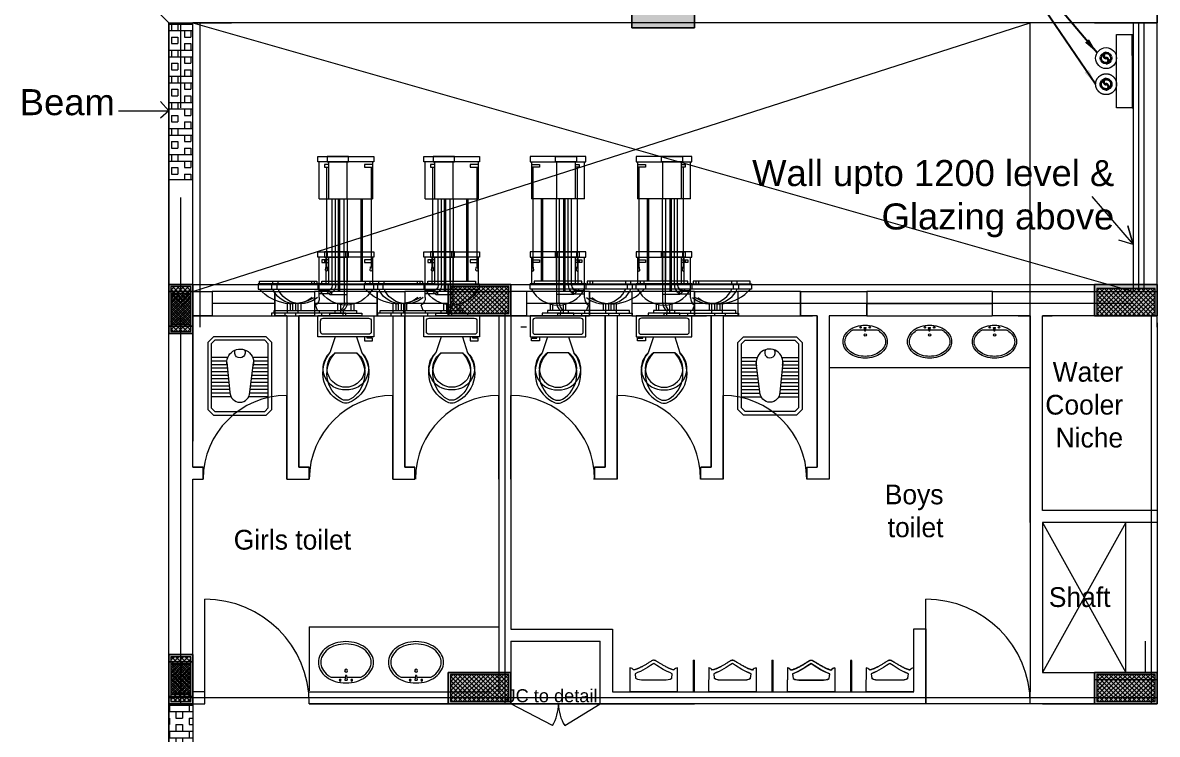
# Model space of a CAD drawing. Header units: millimetres. Extents: x -73373 to 66860, y 1067 to 86496.
# Drawn here: x -66718 to -55860, y 33089 to 39902 of the extents above; entities that cross this region are included whole.
import ezdxf

# ---------------------------------------------------------------- set-up
doc = ezdxf.new("R2010")
doc.units = ezdxf.units.MM
doc.header["$LTSCALE"] = 500
for name, pattern in [('1', [0]), ('ACAD_ISO02W100', [15, 12, -3]), ('HIDDEN', [9.525, 6.35, -3.175])]:
    doc.linetypes.add(name, pattern=pattern)
doc.layers.get('0').update_dxf_attribs({"lineweight": 18})
for name, color, linetype, lineweight, true_color in [('122.VL-AC-SPRT', 7, 'Continuous', 20, 0x994c4c), ('130.VL-AC-CHW_S_S', 3, 'Continuous', 35, 0x00ff00), ('131.VL-AC-CHW-S_R', 7, 'HIDDEN', 35, 0x3f7f5f), ('132.VL-AC-CHW-S_TXT', 7, 'Continuous', 20, 0x007f3f), ('COLUMN', 7, 'Continuous', 13, 0x848484), ('FR', 7, '1', 13, 0x848484), ('STEPS', 7, 'Continuous', 13, 0x848484), ('STRUCTURES', 7, 'Continuous', 13, 0x848484), ('toi.fur', 7, 'Continuous', 13, 0x848484), ('wall', 7, 'Continuous', 13, 0x848484), ('window', 7, 'Continuous', 13, 0x848484), ('window 2', 7, '1', 13, 0x848484)]:
    doc.layers.add(name, color=color, linetype=linetype, lineweight=lineweight, true_color=true_color)
doc.styles.add('QCADDimTextStyle', font='txt')
doc.styles.add('textstyle178', font='')
doc.styles.add('textstyle181', font='')
doc.styles.add('textstyle187', font='')
doc.styles.add('textstyle188', font='')
doc.styles.add('textstyle189', font='')
doc.styles.add('textstyle190', font='')
doc.styles.add('textstyle202', font='')
doc.styles.get('textstyle178').set_extended_font_data('Swis721 BT')
doc.styles.get('textstyle181').set_extended_font_data('Swis721 BT')
doc.styles.get('textstyle187').set_extended_font_data('SuperFrench')
doc.styles.get('textstyle188').set_extended_font_data('SuperFrench')
doc.styles.get('textstyle189').set_extended_font_data('SuperFrench')
doc.styles.get('textstyle190').set_extended_font_data('Swis721 BT')
doc.styles.get('textstyle202').set_extended_font_data('SuperFrench')
doc.dimstyles.new('QCADDimStyle', dxfattribs={"dimtxt": 200, "dimasz": 150, "dimexe": 50, "dimexo": 150, "dimgap": 40, "dimtad": 1, "dimtoh": 1, "dimdec": 4, "dimzin": 0, "dimdsep": 46, "dimtxsty": 'QCADDimTextStyle', "dimcen": 0.09, "dimadec": 0, "dimazin": 0, "dimtfac": 1, "dimtdec": 4, "dimtofl": 0, "dimtmove": 0, "dimatfit": 3, "dimfxl": 1, "dimtolj": 1, "dimtzin": 0, "dimarcsym": 0})
pattern_1 = [(135, (-69501.064, 21244.447), (-22.09709, -22.09709), []), (225, (-69501.064, 21244.447), (22.09709, -22.09709), [])]
pattern_2 = [(135, (-448614.476, -1377331.98), (-22.0970869, -22.0970869), []), (225, (-448614.476, -1377331.98), (22.0970869, -22.0970869), [])]
pattern_3 = [(225, (1352433.533, -349742.827), (22.0970869, -22.0970869), []), (315, (1352433.533, -349742.827), (22.0970869, 22.0970869), [])]
pattern_4 = [(225, (1358619.013, -349742.858), (22.0970869, -22.0970869), []), (315, (1358619.013, -349742.858), (22.0970869, 22.0970869), [])]

# ---------------------------------------------------------------- blocks, each defined once
blk = doc.blocks.new('*U182')
for p, q in [((-10, 58), (-10, 44)), ((-10, 57), (-7, 57)), ((-7, 56), (-10, 56)), ((-9.5, 56), (-9.5, 18.41)), ((-7, 57), (-7, 56)), ((-0.5, 44), (-0.5, 58)), ((6.5, 58), (6.5, 44)), ((6.5, 57), (8, 57)), ((8, 56), (6.5, 56)), ((7.25, 56), (7.25, 18.41)), ((8, 57), (8, 56)), ((10, 44), (10, 58)), ((10, 44), (-10, 44)), ((-6.25, 13), (-6.25, 44)), ((-5.75, 13), (-5.75, 44)), ((-0.62, 13), (-0.62, 44)), ((6.5, 44), (-0.5, 44)), ((0.62, 13), (0.62, 44)), ((2.25, 9.45), (2.25, 44)), ((2.75, 9.45), (2.75, 44)), ((3.88, 11.45), (3.88, 44)), ((5.12, 11.45), (5.12, 44)), ((-10, 22), (-10, 12)), ((-10, 22), (-10, 12)), ((-0.5, 5), (-0.5, 22)), ((0.5, 5), (0.5, 22)), ((6.5, 22), (6.5, 12)), ((7.5, 22), (7.5, 12)), ((10, 12), (10, 22)), ((10, 12), (10, 22)), ((-10, 21), (-7, 21)), ((-10, 21), (-7, 21)), ((-7, 20), (-10, 20)), ((-7, 20), (-10, 20)), ((-7, 21), (-7, 20)), ((-7, 21), (-7, 20)), ((6.5, 21), (8, 21)), ((8, 20), (6.5, 20)), ((7.5, 21), (9, 21)), ((9, 20), (7.5, 20)), ((8, 21), (8, 20)), ((9, 21), (9, 20)), ((9, 13), (-9, 13)), ((-9, 13), (-9, 12)), ((9, 13), (-9, 13)), ((-9, 13), (-9, 12)), ((9, 13), (-9, 13)), ((-9, 13), (-9, 12)), ((9, 12), (9, 13)), ((9, 12), (9, 13)), ((9, 12), (9, 13)), ((11, 13), (11, 12)), ((25.5, 13), (11, 13)), ((32.5, 13), (12, 13)), ((12, 13), (12, 12)), ((13, 13), (13, 12)), ((27.5, 13), (13, 13)), ((25.5, 12), (25.5, 13)), ((27.5, 12), (27.5, 13)), ((32.5, 12), (32.5, 13)), ((10.5, 12), (-10.5, 12)), ((-10.5, 10), (-10.5, 12)), ((10.5, 12), (-10.5, 12)), ((-10.5, 10), (-10.5, 12)), ((10.5, 12), (-10.5, 12)), ((-10.5, 10), (-10.5, 12)), ((10.5, 10), (-10.5, 10)), ((10.5, 10), (-10.5, 10)), ((10.5, 10), (-10.5, 10)), ((7, 10), (5, 8)), ((8, 10), (6, 8)), ((6.5, 12), (26, 12)), ((26, 10), (7, 10)), ((7.12, 9.45), (10, 9.45)), ((7.5, 12), (33, 12)), ((33, 10), (8, 10)), ((10, 12), (28, 12)), ((10, 6.91), (10, 12)), ((28, 10), (10, 10)), ((10.5, 12), (10.5, 10)), ((10.5, 12), (10.5, 10)), ((10.5, 12), (10.5, 10)), ((26, 12), (26, 10)), ((28, 12), (28, 10)), ((33, 12), (33, 10)), ((-3, 4.41), (-3, 2)), ((-3, 4.41), (-3, 2)), ((-3, 4.41), (-3, 2)), ((5, 8), (-0.5, 8)), ((6, 8), (0.5, 8)), ((3, 2), (3, 4.41)), ((3, 2), (3, 4.41)), ((3, 2), (3, 4.41)), ((7.12, 8.2), (10, 8.2)), ((17, 4.5), (17, 2)), ((18, 2), (18, 4.54)), ((19, 4.5), (19, 2)), ((20, 2), (20, 4.54)), ((21, 4.5), (21, 2)), ((22, 2), (22, 4.54)), ((4, 2), (-4, 2)), ((-4, 2), (-4, 1)), ((4, 2), (-4, 2)), ((-4, 2), (-4, 1)), ((4, 2), (-4, 2)), ((-4, 2), (-4, 1)), ((-2, 2), (-2, 4.17)), ((-2, 2), (-2, 4.17)), ((-2, 2), (-2, 4.17)), ((1, 2), (1, 1)), ((18, 2), (1, 2)), ((2, 4.17), (2, 2)), ((2, 4.17), (2, 2)), ((2, 4.17), (2, 2)), ((22, 2), (2, 2)), ((2, 2), (2, 1)), ((4, 1), (4, 2)), ((4, 1), (4, 2)), ((4, 1), (4, 2)), ((10, 2), (10, 1)), ((27, 2), (10, 2)), ((10.75, 2), (11.5, 3.91)), ((18, 1), (18, 2)), ((22, 1), (22, 2)), ((27, 1), (27, 2)), ((9.5, -6), (9.5, -2)), ((9.5, -6), (9.5, -2)), ((9.5, -6), (9.5, -2)), ((-10, -8.5), (-8, -8.5)), ((-10, -9.5), (-10, -8.5)), ((-10, -8.5), (-8, -8.5)), ((-10, -9.5), (-10, -8.5)), ((-10, -8.5), (-8, -8.5)), ((-10, -9.5), (-10, -8.5)), ((-8, -8.5), (-8, -8)), ((-8, -8.5), (-8, -8)), ((-8, -8.5), (-8, -8)), ((-7, -8), (-7, -9.5)), ((-7, -8), (-7, -9.5)), ((-7, -8), (-7, -9.5)), ((-4, -8), (-6, -14)), ((-4, -8), (-6, -14)), ((-4, -8), (-6, -14)), ((4, -8), (6, -14)), ((4, -8), (6, -14)), ((4, -8), (6, -14)), ((-7, -9.5), (-10, -9.5)), ((-7, -9.5), (-10, -9.5)), ((-7, -9.5), (-10, -9.5)), ((4, -14), (-4, -14)), ((4, -14), (-4, -14)), ((4, -14), (-4, -14))]:
    blk.add_line(p, q)
for points in [[(10.5, 58), (10.5, 60), (-10.5, 60), (-10.5, 58)], [(-1, 58), (-1, 60), (7, 60), (7, 58)], [(10.5, 22), (10.5, 24), (-10.5, 24), (-10.5, 22)], [(10.5, 22), (10.5, 24), (-10.5, 24), (-10.5, 22)], [(-1, 22), (-1, 24), (7, 24), (7, 22)], [(0, 22), (0, 24), (8, 24), (8, 22)], [(10.5, -8), (10.5, 0), (-10.5, 0), (-10.5, -8)], [(10.5, -8), (10.5, 0), (-10.5, 0), (-10.5, -8)], [(10.5, -8), (10.5, 0), (-10.5, 0), (-10.5, -8)], [(6, 0), (6, 1), (-6, 1), (-6, 0)], [(6, 0), (6, 1), (-6, 1), (-6, 0)], [(6, 0), (6, 1), (-6, 1), (-6, 0)], [(0, 0), (0, 1), (19, 1), (19, 0)], [(1, 0), (1, 1), (23, 1), (23, 0)], [(9, 0), (9, 1), (28, 1), (28, 0)]]:
    blk.add_lwpolyline(points, close=True)
for points in [[(-9.13, 17.21), (-9.25, 18.19, 0.881917), (-9.75, 18.19), (-9.87, 17.21, 1.133893)], [(7.62, 17.21), (7.5, 18.19, 0.881917), (7, 18.19), (6.88, 17.21, 1.133893)]]:
    blk.add_lwpolyline(points, format="xyb", close=True)
for points in [[(-9.5, -2), (-9.5, -6)], [(-9.5, -2), (-9.5, -6)], [(-9.5, -2), (-9.5, -6)], [(8.5, -1), (-8.5, -1)], [(8.5, -1), (-8.5, -1)], [(8.5, -1), (-8.5, -1)], [(-8.5, -7), (8.5, -7)], [(-8.5, -7), (8.5, -7)], [(-8.5, -7), (8.5, -7)]]:
    blk.add_lwpolyline(points)
for centre, radius, start, end in [((0, 15.33), 11.33, 208.0725, 331.9275), ((0, 15.33), 11.33, 208.0725, 331.9275), ((0, 15.33), 11.33, 208.0725, 331.9275), ((7.12, 11.45), 3.25, 180, 270), ((7.12, 11.45), 2, 180, 270), ((17, 13.8), 9.31, 227.7453, 335.9381), ((20.3, 20.7), 16.23, 238.1872, 318.7702), ((19, 13.8), 9.31, 227.7453, 335.9381), ((2.75, 4.75), 3.26, 175.6013, 237.5288), ((3.75, 4.75), 3.26, 175.6013, 237.5288), ((13.25, 6.66), 3.26, 175.6013, 237.5288), ((-8.63, -1.88), 0.884, 81.8699, 188.1301), ((-8.63, -1.88), 0.884, 81.8699, 188.1301), ((-8.63, -1.88), 0.884, 81.8699, 188.1301), ((8.62, -1.88), 0.884, 351.8699, 98.1301), ((8.62, -1.88), 0.884, 351.8699, 98.1301), ((8.62, -1.88), 0.884, 351.8699, 98.1301), ((-8.63, -6.13), 0.884, 171.8699, 278.1301), ((-8.63, -6.13), 0.884, 171.8699, 278.1301), ((-8.63, -6.13), 0.884, 171.8699, 278.1301), ((8.62, -6.13), 0.884, 261.8699, 8.1301), ((8.62, -6.13), 0.884, 261.8699, 8.1301), ((8.62, -6.13), 0.884, 261.8699, 8.1301), ((3.52, -21.58), 12.17, 141.4691, 247.9714), ((-0.48, -19.92), 8.1, 133.0172, 273.38), ((-0.48, -19.92), 8.1, 133.0172, 273.38), ((4.2, -21.82), 11.33, 136.3677, 238.9468), ((0.04, -19.87), 7.13, 124.5054, 269.7), ((0.04, -19.87), 7.13, 124.5054, 269.7), ((-0.04, -19.87), 7.13, 270.3, 55.4946), ((0.48, -19.92), 8.1, 266.62, 46.9828), ((-0.04, -19.87), 7.13, 270.3, 55.4946), ((0.48, -19.92), 8.1, 266.62, 46.9828), ((-3.52, -21.58), 12.17, 292.0284, 38.5307), ((-4.2, -21.82), 11.33, 301.053, 43.6321), ((0, -27.88), 4, 245.7318, 294.2682), ((0, -29), 4, 254.8605, 285.1395)]:
    blk.add_arc(centre, radius, start, end)
blk = doc.blocks.new('wc')
at = {"layer": 'FR', "color": 240, "ltscale": 200, "true_color": 0xff003f}
for p, q in [((5.43, -7.19), (5.43, -1.33)), ((6.7, -6.88), (6.7, -1.33)), ((7.98, -6.93), (7.98, -1.33)), ((9.25, -7.07), (9.25, -1.33)), ((10.53, -7.2), (10.53, -1.33)), ((11.8, -7.33), (11.8, -1.33)), ((13.08, -7.46), (13.08, -1.33)), ((14.35, -7.6), (14.35, -1.33)), ((15.62, -7.73), (15.62, -1.33)), ((16.9, -7.86), (16.9, -1.33)), ((18.17, -7.97), (18.17, -1.33)), ((19.45, -8.34), (19.45, -1.33)), ((5.43, -21.7), (5.43, -16.09)), ((9.25, -21.7), (9.25, -16.16)), ((10.53, -21.7), (10.53, -16)), ((11.8, -21.7), (11.8, -15.84)), ((13.08, -21.7), (13.08, -15.68)), ((14.35, -21.7), (14.35, -15.51)), ((15.62, -21.7), (15.62, -15.35)), ((16.9, -21.7), (16.9, -15.19)), ((18.17, -21.7), (18.17, -15.06)), ((19.45, -21.7), (19.45, -14.69)), ((6.7, -21.7), (6.7, -16.4)), ((7.98, -21.7), (7.98, -16.32))]:
    blk.add_line(p, q, dxfattribs=at)
for points in [[(24, -22.94), (0, -22.94), (-2.02, -20.92), (-2.02, -2.02), (0, 0), (24, 0), (26.02, -2.02), (26.02, -20.92)], [(24.75, -2.55), (24.75, -20.39), (23.47, -21.67), (0.53, -21.67), (-0.75, -20.39), (-0.75, -2.55), (0.53, -1.27), (23.47, -1.27)]]:
    blk.add_lwpolyline(points, close=True, dxfattribs=at)
blk.add_lwpolyline([(7.19, -6.85), (17.86, -7.96, -1), (17.86, -15.07), (7.19, -16.42)], format="xyb", dxfattribs=at)
for centre, radius, start, end in [((7.19, -11.64), 4.78, 78.1543, 284.4473), ((3.64, -11.52), 1.89, 238.2349, 118.081)]:
    blk.add_arc(centre, radius, start, end, dxfattribs=at)
blk = doc.blocks.new('Z$W@#5647')
at = {"color": 8, "linetype": 'Continuous', "true_color": 0x808080}
for p, q in [((168, 229), (102, 191)), ((198, 248), (168, 229)), ((229, 267), (198, 248)), ((259, 248), (229, 267)), ((319, 210), (259, 248)), ((74, 179), (51, 169)), ((51, 169), (55, 125)), ((102, 191), (74, 179)), ((129, 110), (329, 110)), ((356, 191), (319, 210)), ((383, 179), (356, 191)), ((406, 169), (383, 179)), ((402, 125), (406, 169))]:
    blk.add_line(p, q, dxfattribs=at)
for centre, start, end in [((120, 258), 243.9939, 273.459), ((337, 258), 266.541, 296.0061)]:
    blk.add_arc(centre, 148, start, end, dxfattribs=at)
at = {"layer": 'toi.fur', "linetype": 'Continuous'}
for p, q in [((1, 225), (0, 0)), ((77, 218), (73, 217)), ((81, 220), (77, 218)), ((84, 221), (81, 220)), ((88, 223), (84, 221)), ((92, 225), (88, 223)), ((95, 226), (92, 225)), ((99, 228), (95, 226)), ((103, 230), (99, 228)), ((107, 232), (103, 230)), ((111, 234), (107, 232)), ((116, 236), (111, 234)), ((120, 239), (116, 236)), ((125, 241), (120, 239)), ((131, 244), (125, 241)), ((136, 247), (131, 244)), ((142, 251), (136, 247)), ((148, 255), (142, 251)), ((155, 258), (148, 255)), ((161, 263), (155, 258)), ((168, 267), (161, 263)), ((175, 271), (168, 267)), ((181, 275), (175, 271)), ((187, 279), (181, 275)), ((193, 283), (187, 279)), ((199, 286), (193, 283)), ((204, 289), (199, 286)), ((208, 292), (204, 289)), ((213, 294), (208, 292)), ((217, 296), (213, 294)), ((221, 297), (217, 296)), ((225, 298), (221, 297)), ((229, 298), (225, 298)), ((232, 298), (229, 298)), ((236, 297), (232, 298)), ((240, 296), (236, 297)), ((244, 294), (240, 296)), ((247, 293), (244, 294)), ((251, 290), (247, 293)), ((255, 288), (251, 290)), ((259, 286), (255, 288)), ((263, 283), (259, 286)), ((266, 281), (263, 283)), ((270, 278), (266, 281)), ((275, 276), (270, 278)), ((279, 273), (275, 276)), ((284, 270), (279, 273)), ((289, 267), (284, 270)), ((295, 264), (289, 267)), ((301, 260), (295, 264)), ((308, 256), (301, 260)), ((315, 252), (308, 256)), ((322, 248), (315, 252)), ((329, 244), (322, 248)), ((336, 240), (329, 244)), ((343, 236), (336, 240)), ((349, 233), (343, 236)), ((355, 230), (349, 233)), ((360, 228), (355, 230)), ((364, 225), (360, 228)), ((369, 223), (364, 225)), ((373, 221), (369, 223)), ((377, 220), (373, 221)), ((380, 218), (377, 220)), ((384, 217), (380, 218)), ((457, 0), (457, 225)), ((41, 206), (36, 205)), ((46, 207), (41, 206)), ((51, 208), (46, 207)), ((56, 210), (51, 208)), ((61, 212), (56, 210)), ((65, 213), (61, 212)), ((69, 215), (65, 213)), ((73, 217), (69, 215)), ((388, 215), (384, 217)), ((392, 213), (388, 215)), ((397, 212), (392, 213)), ((401, 210), (397, 212)), ((406, 208), (401, 210)), ((411, 206), (406, 208)), ((416, 205), (411, 206)), ((421, 203), (416, 205)), ((0, 0), (457, 0))]:
    blk.add_line(p, q, dxfattribs=at)
for centre, start, end in [((0, 184), 30.0151, 89.251), ((457, 184), 90.749, 149.9849)]:
    blk.add_arc(centre, 41.1, start, end, dxfattribs=at)
blk = doc.blocks.new('B')
at = {"color": 8, "true_color": 0x808080}
for p, q in [((-392926, -965036), (-392791, -965036)), ((-392789, -965053), (-392795, -965008)), ((-392795, -965008), (-392773, -965008)), ((-392780, -965053), (-392773, -965008)), ((-392777, -965036), (-392643, -965036)), ((-392780, -965053), (-392789, -965053))]:
    blk.add_line(p, q, dxfattribs=at)
for points in [[(-392784, -965355, -0.075445), (-392882, -965340, -0.085783), (-392958, -965301, -0.10607), (-393010, -965241, -0.126822), (-393026, -965179, -0.126822), (-393010, -965117, -0.10607), (-392958, -965056, -0.038366), (-392926, -965036, -0.075445)], [(-392643, -965036, -0.038366), (-392611, -965056, -0.10607), (-392558, -965117, -0.126822), (-392542, -965179, -0.126822), (-392558, -965241, -0.10607), (-392611, -965301, -0.085783), (-392687, -965340, -0.075445), (-392784, -965355, -0.075445)]]:
    blk.add_lwpolyline(points, format="xyb", dxfattribs=at)
for centre, radius in [((-392840, -965007), 8.78), ((-392840, -965007), 7.3), ((-392729, -965007), 8.78), ((-392729, -965007), 7.65), ((-392783, -965098), 14.3)]:
    blk.add_circle(centre, radius, dxfattribs=at)
at = {"layer": 'toi.fur'}
blk.add_lwpolyline([(-392784, -965377, -0.075445), (-392888, -965361, -0.085783), (-392971, -965319, -0.10607), (-393030, -965251, -0.126822), (-393048, -965179, -0.126822), (-393030, -965106, -0.10607), (-392971, -965039, -0.085783), (-392888, -964996, -0.075445), (-392784, -964981, -0.075445), (-392680, -964996, -0.085783), (-392598, -965039, -0.10607), (-392539, -965106, -0.126822), (-392520, -965179, -0.126822), (-392539, -965251, -0.10607), (-392598, -965319, -0.085783), (-392680, -965361, -0.075445)], format="xyb", close=True, dxfattribs=at)
blk = doc.blocks.new('A$C58EE1D4D')
at = {"layer": 'wall', "linetype": 'Continuous'}
blk.add_hatch(color=256, dxfattribs=at).paths.add_polyline_path([(0, 350), (600, 350), (600, 0), (0, 0)], flags=0)
at = {"layer": 'COLUMN', "linetype": 'Continuous', "lineweight": 20}
blk.add_lwpolyline([(0, 350), (600, 350), (600, 0), (0, 0), (0, 350)], dxfattribs=at)
for points in [[(0, 350), (0, 0), (600, 0), (600, 350)], [(0, 350), (600, 350), (600, 0), (0, 0)]]:
    blk.add_lwpolyline(points, close=True, dxfattribs=at)

msp = doc.modelspace()

# ---------------------------------------------------------------- hatches: boundary and pattern name
at = {"layer": 'STRUCTURES', "linetype": 'Continuous', "lineweight": 13}
h = msp.add_hatch(dxfattribs=at)
h.set_pattern_fill('ANSI37', color=256, scale=250, angle=90, style=0, pattern_type=0)
h.set_pattern_definition(pattern_2)
h.paths.add_polyline_path([(-65300, 37377), (-65300, 37017), (-65110, 37017), (-65110, 37377)], flags=0)
h = msp.add_hatch(dxfattribs=at)
h.set_pattern_fill('ANSI37', color=256, scale=250, angle=90, style=0, pattern_type=0)
h.set_pattern_definition(pattern_2)
h.paths.add_polyline_path([(-65300, 37377), (-65300, 37017), (-65110, 37017), (-65110, 37377)], flags=0)
for points in [[(-62645, 37397), (-62645, 37097), (-62045, 37097), (-62045, 37397)], [(-56460, 37397), (-56460, 37097), (-55860, 37097), (-55860, 37397)], [(-62645, 33682), (-62645, 33382), (-62045, 33382), (-62045, 33682)], [(-56460, 33682), (-56460, 33382), (-55860, 33382), (-55860, 33682)]]:
    msp.add_hatch(color=256, dxfattribs=at).paths.add_polyline_path(points, flags=0)
h = msp.add_hatch(dxfattribs=at)
h.set_pattern_fill('ANSI37', color=256, scale=250, angle=180, style=0, pattern_type=0)
h.set_pattern_definition([(225, (1352433.878, -346027.77), (22.0970869, -22.0970869), []), (315, (1352433.878, -346027.77), (22.0970869, 22.0970869), [])])
h.paths.add_polyline_path([(-62625, 37377), (-62625, 37117), (-62065, 37117), (-62065, 37377)], flags=0)
h = msp.add_hatch(dxfattribs=at)
h.set_pattern_fill('ANSI37', color=256, scale=250, angle=180, style=0, pattern_type=0)
h.set_pattern_definition([(225, (1352433.878, -346027.71), (22.0970869, -22.0970869), []), (315, (1352433.878, -346027.71), (22.0970869, 22.0970869), [])])
h.paths.add_polyline_path([(-62625, 37377), (-62625, 37117), (-62065, 37117), (-62065, 37377)], flags=0)
h = msp.add_hatch(dxfattribs=at)
h.set_pattern_fill('ANSI37', color=256, scale=250, angle=180, style=0, pattern_type=0)
h.set_pattern_definition([(225, (1358619.013, -346047.827), (22.0970869, -22.0970869), []), (315, (1358619.013, -346047.827), (22.0970869, 22.0970869), [])])
h.paths.add_polyline_path([(-56440, 37357), (-56440, 37097), (-55880, 37097), (-55880, 37357)], flags=0)
h = msp.add_hatch(dxfattribs=at)
h.set_pattern_fill('ANSI37', color=256, scale=250, angle=180, style=0, pattern_type=0)
h.set_pattern_definition([(225, (1358618.878, -346047.77), (22.0970869, -22.0970869), []), (315, (1358618.878, -346047.77), (22.0970869, 22.0970869), [])])
h.paths.add_polyline_path([(-56440, 37357), (-56440, 37097), (-55880, 37097), (-55880, 37357)], flags=0)
h = msp.add_hatch(dxfattribs=at)
h.set_pattern_fill('ANSI37', color=256, scale=250, angle=90, style=0, pattern_type=0)
h.set_pattern_definition([(135, (-448614.476, -1377401.922), (-22.0970869, -22.0970869), []), (225, (-448614.476, -1377401.922), (22.0970869, -22.0970869), [])])
h.paths.add_polyline_path([(-65300, 37307), (-65300, 36947), (-65110, 36947), (-65110, 37307)], flags=0)
h = msp.add_hatch(dxfattribs=at)
h.set_pattern_fill('ANSI37', color=256, scale=250, angle=90, style=0, pattern_type=0)
h.set_pattern_definition(pattern_1)
h.paths.add_polyline_path([(-65299, 33832), (-65300, 33472), (-65109, 33472), (-65109, 33832)], flags=0)
h = msp.add_hatch(dxfattribs=at)
h.set_pattern_fill('ANSI37', color=256, scale=250, angle=90, style=0, pattern_type=0)
h.set_pattern_definition(pattern_1)
h.paths.add_polyline_path([(-65299, 33832), (-65300, 33472), (-65109, 33472), (-65109, 33832)], flags=0)
h = msp.add_hatch(dxfattribs=at)
h.set_pattern_fill('ANSI37', color=256, scale=250, angle=90, style=0, pattern_type=0)
h.set_pattern_definition([(135, (-69501.064, 21174.504), (-22.09709, -22.09709), []), (225, (-69501.064, 21174.504), (22.09709, -22.09709), [])])
h.paths.add_polyline_path([(-65299, 33762), (-65300, 33402), (-65109, 33402), (-65109, 33762)], flags=0)
h = msp.add_hatch(dxfattribs=at)
h.set_pattern_fill('ANSI37', color=256, scale=250, angle=180, style=0, pattern_type=0)
h.set_pattern_definition(pattern_3)
h.paths.add_polyline_path([(-62625, 33662), (-62625, 33402), (-62065, 33402), (-62065, 33662)], flags=0)
h = msp.add_hatch(dxfattribs=at)
h.set_pattern_fill('ANSI37', color=256, scale=250, angle=180, style=0, pattern_type=0)
h.set_pattern_definition(pattern_3)
h.paths.add_polyline_path([(-62625, 33662), (-62625, 33402), (-62065, 33402), (-62065, 33662)], flags=0)
h = msp.add_hatch(dxfattribs=at)
h.set_pattern_fill('ANSI37', color=256, scale=250, angle=180, style=0, pattern_type=0)
h.set_pattern_definition([(225, (1352433.4, -349742.77), (22.0970869, -22.0970869), []), (315, (1352433.4, -349742.77), (22.0970869, 22.0970869), [])])
h.paths.add_polyline_path([(-62625, 33662), (-62625, 33402), (-62065, 33402), (-62065, 33662)], flags=0)
h = msp.add_hatch(dxfattribs=at)
h.set_pattern_fill('ANSI37', color=256, scale=250, angle=180, style=0, pattern_type=0)
h.set_pattern_definition(pattern_4)
h.paths.add_polyline_path([(-56440, 33662), (-56440, 33402), (-55880, 33402), (-55880, 33662)], flags=0)
h = msp.add_hatch(dxfattribs=at)
h.set_pattern_fill('ANSI37', color=256, scale=250, angle=180, style=0, pattern_type=0)
h.set_pattern_definition(pattern_4)
h.paths.add_polyline_path([(-56440, 33662), (-56440, 33402), (-55880, 33402), (-55880, 33662)], flags=0)
h = msp.add_hatch(dxfattribs=at)
h.set_pattern_fill('ANSI37', color=256, scale=250, angle=180, style=0, pattern_type=0)
h.set_pattern_definition([(225, (1358618.878, -349742.8), (22.0970869, -22.0970869), []), (315, (1358618.878, -349742.8), (22.0970869, 22.0970869), [])])
h.paths.add_polyline_path([(-56440, 33662), (-56440, 33402), (-55880, 33402), (-55880, 33662)], flags=0)
at = {"layer": 'wall', "linetype": 'Continuous', "lineweight": 13}
for points in [[(-65321, 36997), (-65321, 37397), (-65091, 37397), (-65091, 36997)], [(-65321, 36997), (-65321, 37397), (-65091, 37397), (-65091, 36997)], [(-65320, 36927), (-65320, 37327), (-65090, 37327), (-65090, 36927)], [(-65321, 33452), (-65321, 33852), (-65090, 33852), (-65090, 33452)], [(-65321, 33452), (-65321, 33852), (-65090, 33852), (-65090, 33452)], [(-65320, 33382), (-65320, 33782), (-65089, 33782), (-65089, 33382)]]:
    msp.add_hatch(color=256, dxfattribs=at).paths.add_polyline_path(points, flags=0)
at = {"layer": 'window', "linetype": 'Continuous', "lineweight": 13}
h = msp.add_hatch(dxfattribs=at)
h.set_pattern_fill('BOX', color=256, scale=250, angle=270, style=0, pattern_type=0)
h.set_pattern_definition([(360, (-708669.92, 600638.86), (1e-13, 250), []), (360, (-708669.92, 600576.36), (1e-13, 250), []), (270, (-708669.92, 600638.86), (250, -5e-14), [-62.5, 62.5]), (270, (-708607.42, 600638.86), (250, -5e-14), [-62.5, 62.5]), (270, (-708544.92, 600638.86), (250, -5e-14), [62.5, -62.5]), (270, (-708482.42, 600638.86), (250, -5e-14), [62.5, -62.5]), (360, (-708669.92, 600513.86), (1e-13, 250), [62.5, -62.5]), (360, (-708669.92, 600451.36), (1e-13, 250), [62.5, -62.5])])
h.paths.add_polyline_path([(-65320, 39902), (-65090, 39902), (-65090, 38402), (-65320, 38402)], flags=0)
h = msp.add_hatch(dxfattribs=at)
h.set_pattern_fill('BOX', color=256, scale=250, angle=270, style=0, pattern_type=0)
h.set_pattern_definition([(360, (-1428751.25, 594118.6), (1e-13, 250), []), (360, (-1428751.25, 594056.1), (1e-13, 250), []), (270, (-1428751.25, 594118.6), (250, -5e-14), [-62.5, 62.5]), (270, (-1428688.75, 594118.6), (250, -5e-14), [-62.5, 62.5]), (270, (-1428626.25, 594118.6), (250, -5e-14), [62.5, -62.5]), (270, (-1428563.75, 594118.6), (250, -5e-14), [62.5, -62.5]), (360, (-1428751.25, 593993.6), (1e-13, 250), [62.5, -62.5]), (360, (-1428751.25, 593931.1), (1e-13, 250), [62.5, -62.5])])
h.paths.add_polyline_path([(-65320, 33382), (-65090, 33382), (-65090, 31882), (-65320, 31882)], flags=0)
h.paths.add_polyline_path([(-65020, 31582), (-58360, 31582), (-58360, 31812), (-65020, 31812)], flags=0)

# ---------------------------------------------------------------- linework, layer by layer
at = {"linetype": 'Continuous', "lineweight": 13}
for p, q in [((-64190, 35532), (-64190, 36332)), ((-63175, 35532), (-63175, 36332)), ((-62160, 35532), (-62160, 36332)), ((-62045, 35532), (-62045, 36332)), ((-61030, 35532), (-61030, 36332)), ((-60015, 35532), (-60015, 36332)), ((-64975, 33382), (-64975, 34382)), ((-58075, 33382), (-58075, 34382))]:
    msp.add_line(p, q, dxfattribs=at)
for centre, radius, start, end in [((-64190, 35532), 800, 90, 180), ((-63175, 35532), 800, 90, 180), ((-62160, 35532), 800, 90, 180), ((-62045, 35532), 800, 0, 90), ((-61030, 35532), 800, 0, 90), ((-60015, 35532), 800, 0, 90), ((-64975, 33382), 1000, 0, 90), ((-58075, 33382), 1000, 0, 90)]:
    msp.add_arc(centre, radius, start, end, dxfattribs=at)
at = {"layer": '122.VL-AC-SPRT'}
for points in [[(-56250, 39788), (-56100, 39788), (-56100, 39088), (-56250, 39088)], [(-56100, 39788), (-56090, 39788), (-56090, 39588), (-56100, 39588)], [(-56100, 39088), (-56090, 39088), (-56090, 39288), (-56100, 39288)]]:
    msp.add_lwpolyline(points, close=True, dxfattribs=at)
at = {"layer": '130.VL-AC-CHW_S_S', "color": 253, "lineweight": 5, "true_color": 0xadadad}
msp.add_circle((-56350, 39563), 100, dxfattribs=at)
at = {"layer": '130.VL-AC-CHW_S_S'}
msp.add_circle((-56350, 39563), 50, dxfattribs=at)
for centre, start, end in [((-56350, 39588), 90, 270), ((-56350, 39538), 270, 90)]:
    msp.add_arc(centre, 25, start, end, dxfattribs=at)
at = {"layer": '131.VL-AC-CHW-S_R', "color": 253, "lineweight": 5, "true_color": 0xadadad}
msp.add_circle((-56350, 39313), 100, dxfattribs=at)
at = {"layer": '131.VL-AC-CHW-S_R'}
msp.add_circle((-56350, 39313), 50, dxfattribs=at)
for centre, start, end in [((-56350, 39338), 90, 270), ((-56350, 39288), 270, 90)]:
    msp.add_arc(centre, 25, start, end, dxfattribs=at)
at = {"layer": 'STEPS', "linetype": 'Continuous', "lineweight": 13}
for p, q in [((-65320, 36987), (-65320, 39902)), ((-65320, 36987), (-65320, 39902)), ((-65020, 36987), (-65020, 39902)), ((-65020, 36987), (-65020, 39902)), ((-65320, 39059), (-65399, 39148)), ((-65399, 39148), (-65320, 39059)), ((-65801, 39059), (-65320, 39059)), ((-65320, 39059), (-65399, 38989))]:
    msp.add_line(p, q, dxfattribs=at)
at = {"layer": 'STRUCTURES', "linetype": 'ACAD_ISO02W100', "lineweight": 13, "ltscale": 10}
msp.add_line((-65090, 37397), (-56460, 37397), dxfattribs=at)
at = {"layer": 'STRUCTURES', "linetype": 'Continuous', "lineweight": 13}
for p, q in [((-65280, 36997), (-65220, 36997)), ((-65280, 36997), (-65220, 36997)), ((-65280, 36927), (-65220, 36927)), ((-65280, 36927), (-65220, 36927)), ((-65280, 33452), (-65220, 33452)), ((-65280, 33452), (-65220, 33452)), ((-65280, 33382), (-65220, 33382)), ((-65280, 33382), (-65220, 33382))]:
    msp.add_line(p, q, dxfattribs=at)
for points in [[(-65090, 36997), (-65090, 37397), (-65320, 37397), (-65320, 36997)], [(-65090, 36997), (-65090, 37397), (-65320, 37397), (-65320, 36997)], [(-65090, 37397), (-65090, 36997), (-65320, 36997), (-65320, 37397)], [(-65090, 37397), (-65320, 37397), (-65320, 36997), (-65090, 36997)], [(-65090, 36997), (-65090, 37397), (-65320, 37397), (-65320, 36997)], [(-65090, 36997), (-65090, 37397), (-65320, 37397), (-65320, 36997)], [(-65090, 37397), (-65090, 36997), (-65320, 36997), (-65320, 37397)], [(-65090, 37397), (-65320, 37397), (-65320, 36997), (-65090, 36997)], [(-65110, 37377), (-65300, 37377), (-65300, 37017), (-65110, 37017)], [(-65110, 37377), (-65300, 37377), (-65300, 37017), (-65110, 37017)], [(-62645, 37397), (-62645, 37097), (-62045, 37097), (-62045, 37397)], [(-62645, 37397), (-62645, 37097), (-62045, 37097), (-62045, 37397)], [(-62645, 37397), (-62645, 37097), (-62045, 37097), (-62045, 37397)], [(-62625, 37377), (-62625, 37117), (-62065, 37117), (-62065, 37377)], [(-62625, 37377), (-62625, 37117), (-62065, 37117), (-62065, 37377)], [(-56460, 37397), (-56460, 37097), (-55860, 37097), (-55860, 37397)], [(-56460, 37397), (-56460, 37097), (-55860, 37097), (-55860, 37397)], [(-56460, 37397), (-56460, 37097), (-55860, 37097), (-55860, 37397)], [(-56440, 37357), (-56440, 37097), (-55880, 37097), (-55880, 37357)], [(-56440, 37357), (-56440, 37097), (-55880, 37097), (-55880, 37357)], [(-65090, 36927), (-65090, 37327), (-65320, 37327), (-65320, 36927)], [(-65090, 36927), (-65090, 37327), (-65320, 37327), (-65320, 36927)], [(-65090, 37327), (-65090, 36927), (-65320, 36927), (-65320, 37327)], [(-65090, 37327), (-65320, 37327), (-65320, 36927), (-65090, 36927)], [(-65090, 36927), (-65090, 37327), (-65320, 37327), (-65320, 36927)], [(-65090, 36927), (-65090, 37327), (-65320, 37327), (-65320, 36927)], [(-65090, 37327), (-65090, 36927), (-65320, 36927), (-65320, 37327)], [(-65090, 37327), (-65320, 37327), (-65320, 36927), (-65090, 36927)], [(-65320, 36927), (-65320, 37327), (-65090, 37327), (-65090, 36927)], [(-65110, 37307), (-65300, 37307), (-65300, 36947), (-65110, 36947)], [(-65089, 33852), (-65319, 33852), (-65320, 33452), (-65089, 33452)], [(-65089, 33852), (-65319, 33852), (-65320, 33452), (-65089, 33452)], [(-65089, 33782), (-65319, 33782), (-65320, 33382), (-65089, 33382)], [(-65090, 33382), (-65089, 33782), (-65319, 33782), (-65320, 33382)], [(-65090, 33382), (-65089, 33782), (-65319, 33782), (-65320, 33382)], [(-65089, 33782), (-65089, 33382), (-65320, 33382), (-65319, 33782)], [(-65089, 33782), (-65320, 33782), (-65320, 33382), (-65090, 33382)], [(-65320, 33382), (-65320, 33782), (-65089, 33782), (-65089, 33382)], [(-65089, 33452), (-65089, 33852), (-65319, 33852), (-65319, 33452)], [(-65089, 33452), (-65089, 33852), (-65319, 33852), (-65319, 33452)], [(-65089, 33852), (-65089, 33452), (-65319, 33452), (-65319, 33852)], [(-65089, 33452), (-65089, 33852), (-65319, 33852), (-65319, 33452)], [(-65089, 33452), (-65089, 33852), (-65319, 33852), (-65319, 33452)], [(-65089, 33852), (-65089, 33452), (-65319, 33452), (-65319, 33852)], [(-65089, 33382), (-65089, 33782), (-65319, 33782), (-65319, 33382)], [(-65089, 33382), (-65089, 33782), (-65319, 33782), (-65319, 33382)], [(-65089, 33782), (-65089, 33382), (-65319, 33382), (-65319, 33782)], [(-65109, 33832), (-65299, 33832), (-65300, 33472), (-65109, 33472)], [(-65109, 33832), (-65299, 33832), (-65300, 33472), (-65109, 33472)], [(-65109, 33762), (-65299, 33762), (-65300, 33402), (-65109, 33402)], [(-62645, 33682), (-62645, 33382), (-62045, 33382), (-62045, 33682)], [(-62645, 33682), (-62645, 33382), (-62045, 33382), (-62045, 33682)], [(-62645, 33682), (-62645, 33382), (-62045, 33382), (-62045, 33682)], [(-62645, 33682), (-62645, 33382), (-62045, 33382), (-62045, 33682)], [(-62625, 33662), (-62625, 33402), (-62065, 33402), (-62065, 33662)], [(-62625, 33662), (-62625, 33402), (-62065, 33402), (-62065, 33662)], [(-62625, 33662), (-62625, 33402), (-62065, 33402), (-62065, 33662)], [(-56460, 33682), (-56460, 33382), (-55860, 33382), (-55860, 33682)], [(-56460, 33682), (-56460, 33382), (-55860, 33382), (-55860, 33682)], [(-56460, 33682), (-56460, 33382), (-55860, 33382), (-55860, 33682)], [(-56460, 33682), (-56460, 33382), (-55860, 33382), (-55860, 33682)], [(-56440, 33662), (-56440, 33402), (-55880, 33402), (-55880, 33662)], [(-56440, 33662), (-56440, 33402), (-55880, 33402), (-55880, 33662)], [(-56440, 33662), (-56440, 33402), (-55880, 33402), (-55880, 33662)]]:
    msp.add_lwpolyline(points, close=True, dxfattribs=at)
for points in [[(-62645, 37397), (-62045, 37397), (-62045, 37097), (-62645, 37097), (-62645, 37397)], [(-62645, 37397), (-62045, 37397), (-62045, 37097), (-62645, 37097), (-62645, 37397)], [(-56460, 37397), (-55860, 37397), (-55860, 37097), (-56460, 37097), (-56460, 37397)], [(-56460, 37397), (-55860, 37397), (-55860, 37097), (-56460, 37097), (-56460, 37397)], [(-62645, 37327), (-62045, 37327), (-62045, 37097), (-62645, 37097), (-62645, 37327)], [(-56460, 37327), (-55860, 37327), (-55860, 37097), (-56460, 37097), (-56460, 37327)], [(-62645, 33682), (-62045, 33682), (-62045, 33382), (-62645, 33382), (-62645, 33682)], [(-62645, 33682), (-62045, 33682), (-62045, 33382), (-62645, 33382), (-62645, 33682)], [(-62645, 33682), (-62045, 33682), (-62045, 33382), (-62645, 33382), (-62645, 33682)], [(-56460, 33682), (-55860, 33682), (-55860, 33382), (-56460, 33382), (-56460, 33682)], [(-56460, 33682), (-55860, 33682), (-55860, 33382), (-56460, 33382), (-56460, 33682)], [(-56460, 33682), (-55860, 33682), (-55860, 33382), (-56460, 33382), (-56460, 33682)], [(-56460, 33612), (-55860, 33612), (-55860, 33382), (-56460, 33382), (-56460, 33612)]]:
    msp.add_lwpolyline(points, dxfattribs=at)
at = {"layer": 'wall', "linetype": 'Continuous', "lineweight": 13}
for p, q in [((-55860, 39902), (-55860, 40482)), ((-65748, 40330), (-65320, 39902)), ((-65320, 39902), (-64720, 39902)), ((-65320, 39902), (-65320, 36987)), ((-65090, 36987), (-65090, 39902)), ((-64720, 39902), (-64870, 39902)), ((-64720, 39902), (-64870, 39902)), ((-55860, 39902), (-59860, 39902)), ((-56460, 39902), (-55860, 39902)), ((-56090, 39902), (-56090, 37888)), ((-55860, 39902), (-56010, 39902)), ((-55860, 39902), (-56010, 39902)), ((-55860, 36987), (-55860, 39902)), ((-65320, 38402), (-65090, 38402)), ((-56488, 38239), (-56090, 37778)), ((-56090, 38228), (-56090, 37327)), ((-56090, 37778), (-56143, 37958)), ((-56143, 37958), (-56090, 37778)), ((-56090, 37778), (-56228, 37820)), ((-65320, 31891), (-65320, 37327)), ((-64905, 37327), (-64905, 37097)), ((-64305, 37327), (-64305, 37097)), ((-63925, 37327), (-63925, 37097)), ((-63325, 37327), (-63325, 37097)), ((-63060, 37327), (-63060, 35647)), ((-61895, 37327), (-62045, 37327)), ((-61895, 37327), (-61895, 37097)), ((-61295, 37327), (-60890, 37327)), ((-61295, 37327), (-61295, 37097)), ((-60890, 37327), (-60890, 37097)), ((-60290, 37327), (-59875, 37327)), ((-60290, 37327), (-60290, 37097)), ((-59875, 37327), (-59875, 37097)), ((-59275, 37327), (-58638, 37327)), ((-59275, 37327), (-59275, 37097)), ((-57438, 37327), (-56460, 37327)), ((-65090, 35647), (-65090, 37097)), ((-65090, 37097), (-65090, 35897)), ((-64905, 37097), (-65090, 37097)), ((-64190, 37097), (-64305, 37097)), ((-64190, 37097), (-64190, 35532)), ((-63925, 37097), (-64075, 37097)), ((-64075, 37097), (-64075, 35647)), ((-63705, 37097), (-63892, 37097)), ((-63175, 37097), (-63175, 35532)), ((-62045, 37097), (-61895, 37096)), ((-61145, 37097), (-61145, 35647)), ((-61030, 37097), (-61030, 35532)), ((-60290, 37097), (-60175, 37097)), ((-60130, 37097), (-60130, 35647)), ((-60015, 37097), (-59875, 37097)), ((-60015, 37097), (-60015, 35532)), ((-59275, 37097), (-59160, 37097)), ((-59115, 37097), (-59115, 35647)), ((-59000, 37097), (-59000, 35532)), ((-58638, 37097), (-59000, 37097)), ((-57075, 37097), (-57430, 37097)), ((-57190, 37097), (-57075, 37097)), ((-57105, 37097), (-57075, 37097)), ((-57075, 37097), (-57075, 33497)), ((-57075, 35117), (-57075, 37027)), ((-56960, 37097), (-56865, 37097)), ((-56960, 35232), (-56960, 37097)), ((-55860, 37027), (-55860, 33682)), ((-61895, 36987), (-61952, 36987)), ((-65090, 35647), (-64990, 35647)), ((-64990, 35532), (-64990, 35647)), ((-64075, 35647), (-63975, 35647)), ((-63975, 35532), (-63975, 35647)), ((-63060, 35647), (-62964, 35647)), ((-62964, 35532), (-62964, 35647)), ((-61145, 35647), (-61245, 35647)), ((-61242, 35532), (-61242, 35647)), ((-60130, 35647), (-60227, 35647)), ((-60227, 35532), (-60227, 35647)), ((-59212, 35532), (-59212, 35647)), ((-59212, 35647), (-59115, 35647)), ((-65090, 33382), (-65090, 35532)), ((-65090, 35532), (-64990, 35532)), ((-64190, 35532), (-63975, 35532)), ((-63175, 35532), (-62964, 35532)), ((-61030, 35532), (-61254, 35532)), ((-60015, 35532), (-60230, 35532)), ((-59000, 35532), (-59215, 35532)), ((-55860, 35232), (-56960, 35232)), ((-56960, 35117), (-56960, 33682)), ((-56160, 35117), (-56960, 35117)), ((-56960, 35117), (-56160, 33682)), ((-56160, 35117), (-56960, 33682)), ((-55860, 35117), (-56160, 35117)), ((-56160, 33682), (-56160, 35117)), ((-62045, 34097), (-61075, 34097)), ((-61075, 34097), (-61075, 33497)), ((-58190, 33499), (-58190, 34099)), ((-58190, 34099), (-58075, 34099)), ((-58075, 34099), (-58075, 33382)), ((-62045, 33982), (-61190, 33982)), ((-61190, 33382), (-61190, 33982)), ((-56960, 33982), (-56960, 33682)), ((-55975, 33982), (-55975, 33682)), ((-60301, 33800), (-60301, 33500)), ((-60301, 33800), (-60301, 33500)), ((-60301, 33800), (-60289, 33800)), ((-60289, 33500), (-60289, 33800)), ((-60289, 33500), (-60289, 33800)), ((-59548, 33800), (-59536, 33800)), ((-59548, 33799), (-59548, 33499)), ((-59548, 33799), (-59548, 33499)), ((-59536, 33499), (-59536, 33799)), ((-59536, 33499), (-59536, 33799)), ((-58795, 33800), (-58783, 33800)), ((-58795, 33797), (-58795, 33497)), ((-58795, 33797), (-58795, 33497)), ((-58783, 33497), (-58783, 33797)), ((-58783, 33497), (-58783, 33797)), ((-56960, 33682), (-55860, 33682)), ((-65320, 33452), (-65090, 33452)), ((-64975, 33497), (-65089, 33497)), ((-64975, 33382), (-64975, 33497)), ((-63975, 33497), (-62253, 33497)), ((-63975, 33497), (-62253, 33497)), ((-61075, 33497), (-58190, 33497)), ((-57075, 33382), (-57075, 33497)), ((-65089, 33382), (-64975, 33382)), ((-63975, 33382), (-62665, 33382)), ((-56160, 33382), (-63975, 33382)), ((-63975, 33382), (-62665, 33382)), ((-63960, 33382), (-62205, 33382)), ((-62205, 33382), (-63960, 33382)), ((-60290, 33382), (-62090, 33382)), ((-62090, 33382), (-60290, 33382)), ((-61649, 33173), (-62045, 33382)), ((-61531, 33173), (-61190, 33382)), ((-56960, 33382), (-56160, 33382))]:
    msp.add_line(p, q, dxfattribs=at)
at = {"layer": 'wall', "linetype": 'HIDDEN', "lineweight": 13, "ltscale": 1250}
for p, q in [((-65205, 39088), (-65205, 39902)), ((-57075, 36987), (-57075, 39902)), ((-65205, 37327), (-65205, 38228)), ((-65205, 37327), (-65205, 38228)), ((-65205, 33382), (-65205, 37097)), ((-55918, 37097), (-55918, 33382)), ((-55860, 33439), (-65320, 33439))]:
    msp.add_line(p, q, dxfattribs=at)
at = {"layer": 'wall', "linetype": 'Continuous', "lineweight": 13, "ltscale": 1250}
for p, q in [((-65090, 37327), (-57075, 39902)), ((-65090, 39902), (-56090, 37327))]:
    msp.add_line(p, q, dxfattribs=at)
at = {"layer": 'wall', "linetype": 'Continuous', "lineweight": 13, "ltscale": 1000}
for p, q in [((-57075, 36597), (-57075, 37097)), ((-57075, 36597), (-59000, 36597)), ((-63975, 34119), (-62160, 34119)), ((-63975, 34119), (-63975, 33504))]:
    msp.add_line(p, q, dxfattribs=at)
at = {"layer": 'wall', "linetype": 'Continuous', "lineweight": 13}
for points in [[(-55860, 40482), (-55860, 39902)], [(-61595, 39902), (-65090, 39902)], [(-59585, 39902), (-61595, 39902)], [(-56090, 39902), (-57185, 39902)], [(-65090, 37327), (-64905, 37327)], [(-64305, 37327), (-63925, 37327)], [(-63325, 37327), (-63060, 37327)], [(-65090, 37097), (-64905, 37097)], [(-64075, 35647), (-64075, 37097), (-63925, 37097)], [(-64075, 35647), (-64075, 37097), (-63925, 37097)], [(-63892, 37097), (-63359, 37097)], [(-63892, 37097), (-63359, 37097)], [(-63325, 37097), (-63175, 37097), (-63175, 35647)], [(-63325, 37097), (-63175, 37097), (-63175, 35647)], [(-63060, 35647), (-63060, 37097)], [(-62645, 37097), (-62160, 37097), (-62160, 35647)], [(-62160, 37097), (-62160, 33497)], [(-62160, 37097), (-62160, 37097), (-62160, 33497)], [(-61895, 37097), (-62045, 37097), (-62045, 35647)], [(-61895, 37097), (-62045, 37097), (-62045, 34097)], [(-62045, 37097), (-62045, 34097)], [(-61329, 37097), (-61862, 37097)], [(-61329, 37097), (-61862, 37097)], [(-61145, 35647), (-61145, 37097), (-61295, 37097)], [(-61145, 37097), (-61295, 37097)], [(-60890, 37097), (-61030, 37097), (-61030, 35647)], [(-60890, 37097), (-61030, 37097), (-61030, 35647)], [(-60130, 35647), (-60130, 37097), (-60290, 37097)], [(-60130, 35647), (-60130, 37097), (-60290, 37097)], [(-59875, 37097), (-60015, 37097), (-60015, 35647)], [(-59115, 35647), (-59115, 37097), (-59275, 37097)], [(-59160, 37097), (-59275, 37097)], [(-57075, 37097), (-57190, 37097)], [(-57075, 37097), (-57105, 37097)], [(-56860, 37097), (-56960, 37097)], [(-56460, 37097), (-56960, 37097)], [(-64990, 35647), (-65090, 35647)], [(-63975, 35647), (-64075, 35647)], [(-63975, 35647), (-64075, 35647)], [(-62964, 35647), (-63060, 35647)], [(-61245, 35647), (-61145, 35647)], [(-60227, 35647), (-60130, 35647)], [(-60227, 35647), (-60130, 35647)], [(-62045, 33982), (-62045, 33497)], [(-62045, 33982), (-62045, 33497)], [(-65320, 33382), (-65320, 31582), (-58360, 31582)], [(-65320, 33382), (-65320, 31582), (-58360, 31582)]]:
    msp.add_lwpolyline(points, dxfattribs=at)
at = {"layer": 'wall', "linetype": 'HIDDEN', "lineweight": 13, "ltscale": 1250}
for points in [[(-62103, 37154), (-62103, 37154), (-62103, 33382)], [(-56090, 37212), (-60750, 37212)]]:
    msp.add_lwpolyline(points, dxfattribs=at)
at = {"layer": 'wall', "linetype": 'Continuous', "lineweight": 13}
msp.add_lwpolyline([(-65319, 33382), (-65089, 33382), (-65090, 31582), (-65320, 31582)], close=True, dxfattribs=at)
for centre, start, end in [((-61990, 33382), 328.486, 0), ((-61190, 33382), 180, 211.514)]:
    msp.add_arc(centre, 400, start, end, dxfattribs=at)
at = {"layer": 'window', "lineweight": 13, "ltscale": 1000}
for points in [[(-64305, 37097), (-64305, 37327), (-64905, 37327), (-64905, 37097), (-64305, 37097), (-64305, 37212), (-64905, 37212)], [(-63325, 37097), (-63325, 37327), (-63925, 37327), (-63925, 37097), (-63325, 37097), (-63325, 37212), (-63925, 37212)], [(-62645, 37097), (-62645, 37327), (-63060, 37327), (-63060, 37097), (-62645, 37097), (-62645, 37212), (-63060, 37212)], [(-61295, 37097), (-61295, 37327), (-61895, 37327), (-61895, 37097), (-61295, 37097), (-61295, 37212), (-61895, 37212)], [(-60290, 37097), (-60290, 37327), (-60890, 37327), (-60890, 37097), (-60290, 37097), (-60290, 37212), (-60890, 37212)], [(-59275, 37097), (-59275, 37327), (-59875, 37327), (-59875, 37097), (-59275, 37097), (-59275, 37212), (-59875, 37212)], [(-58638, 37097), (-57438, 37097), (-57438, 37327), (-58638, 37327), (-58638, 37097), (-58638, 37212), (-57438, 37212)]]:
    msp.add_lwpolyline(points, dxfattribs=at)
at = {"layer": 'window 2', "lineweight": 13}
for p, q in [((-56040, 39902), (-56040, 37888)), ((-55990, 39902), (-55990, 37888)), ((-56040, 38228), (-56040, 37327)), ((-55990, 38228), (-55990, 37327))]:
    msp.add_line(p, q, dxfattribs=at)

# ---------------------------------------------------------------- block references
at = {"linetype": 'Continuous', "lineweight": 13, "yscale": 26.74492489306141, "zscale": 26.74492489306141}
for p, xscale, rotation in [((-64947, 36841), -26.74492489306141, 90), ((-59259, 36841), 26.74492489306141, 270)]:
    msp.add_blockref('wc', p, dxfattribs=dict(at, xscale=xscale, rotation=rotation))
at = {"layer": 'STRUCTURES', "linetype": 'Continuous', "lineweight": 13}
msp.add_blockref('A$C58EE1D4D', (-60890, 39852), dxfattribs=at)
msp.add_blockref('A$C58EE1D4D', (-60890, 39852), dxfattribs=at)
at = {"layer": 'toi.fur', "lineweight": 13, "xscale": 0.8, "yscale": 0.8, "zscale": 0.8}
for p in [(255572, 808991, 69299), (256188, 808991, 69299), (256809, 808991, 69299)]:
    msp.add_blockref('B', p, dxfattribs=at)
at = {"layer": 'toi.fur', "lineweight": 13, "xscale": -1, "rotation": 180}
for p in [(329160, -931401), (329830, -931401)]:
    msp.add_blockref('B', p, dxfattribs=at)
at = {"layer": 'wall', "linetype": 'Continuous', "lineweight": 13, "yscale": 25.4, "zscale": 25.4}
for p, xscale in [((-63625, 37097), -25.4), ((-62612, 37097), -25.4), ((-61595, 37097), 25.4), ((-60580, 37097), 25.4)]:
    msp.add_blockref('*U182', p, dxfattribs=dict(at, xscale=xscale))
at = {"layer": 'wall', "linetype": 'Continuous', "lineweight": 13, "xscale": -1, "yscale": -1, "zscale": -0.9999998362909804, "rotation": 180}
for p in [(-60907, 33500), (-60154, 33500), (-60154, 33499), (-59401, 33499), (-59401, 33497), (-58648, 33500), (-58648, 33499)]:
    msp.add_blockref('Z$W@#5647', p, dxfattribs=at)

# ---------------------------------------------------------------- texts
at = {"lineweight": 13, "char_height": 189, "width": 4330.72, "attachment_point": 3}
for s, insert, style in [('\\PWater\\PCooler\\PNiche', (-56187, 36969, 11624), 'textstyle188'), ('\\PBoys\\Ptoilet', (-57906, 35795, 11624), 'textstyle187'), ('Girls toilet', (-63575, 35046), 'textstyle202'), ('\\PShaft', (-56308, 34812, 11624), 'textstyle189')]:
    msp.add_mtext(s, dxfattribs=dict(at, insert=insert, style=style))
at = {"layer": 'wall', "linetype": 'Continuous', "lineweight": 13, "width": 5566.1, "attachment_point": 9}
for s, insert, char_height, style in [('Beam', (-65836, 39013), 249.3, 'textstyle181'), ('Wall upto 1200 level &\\PGlazing above', (-56272, 37847), 249.32, 'textstyle178'), ('JC to detail', (-61217, 33394), 124.66, 'textstyle190')]:
    msp.add_mtext(s, dxfattribs=dict(at, insert=insert, char_height=char_height, style=style))

# ---------------------------------------------------------------- leaders
at = {"layer": '132.VL-AC-CHW-S_TXT'}
for points in [[(-56436, 39613), (-57566, 40951), (-57818, 40951)], [(-56450, 39313), (-57566, 40951)]]:
    msp.add_leader(points, dimstyle='QCADDimStyle', dxfattribs=at)

doc.saveas('drawing.dxf')
